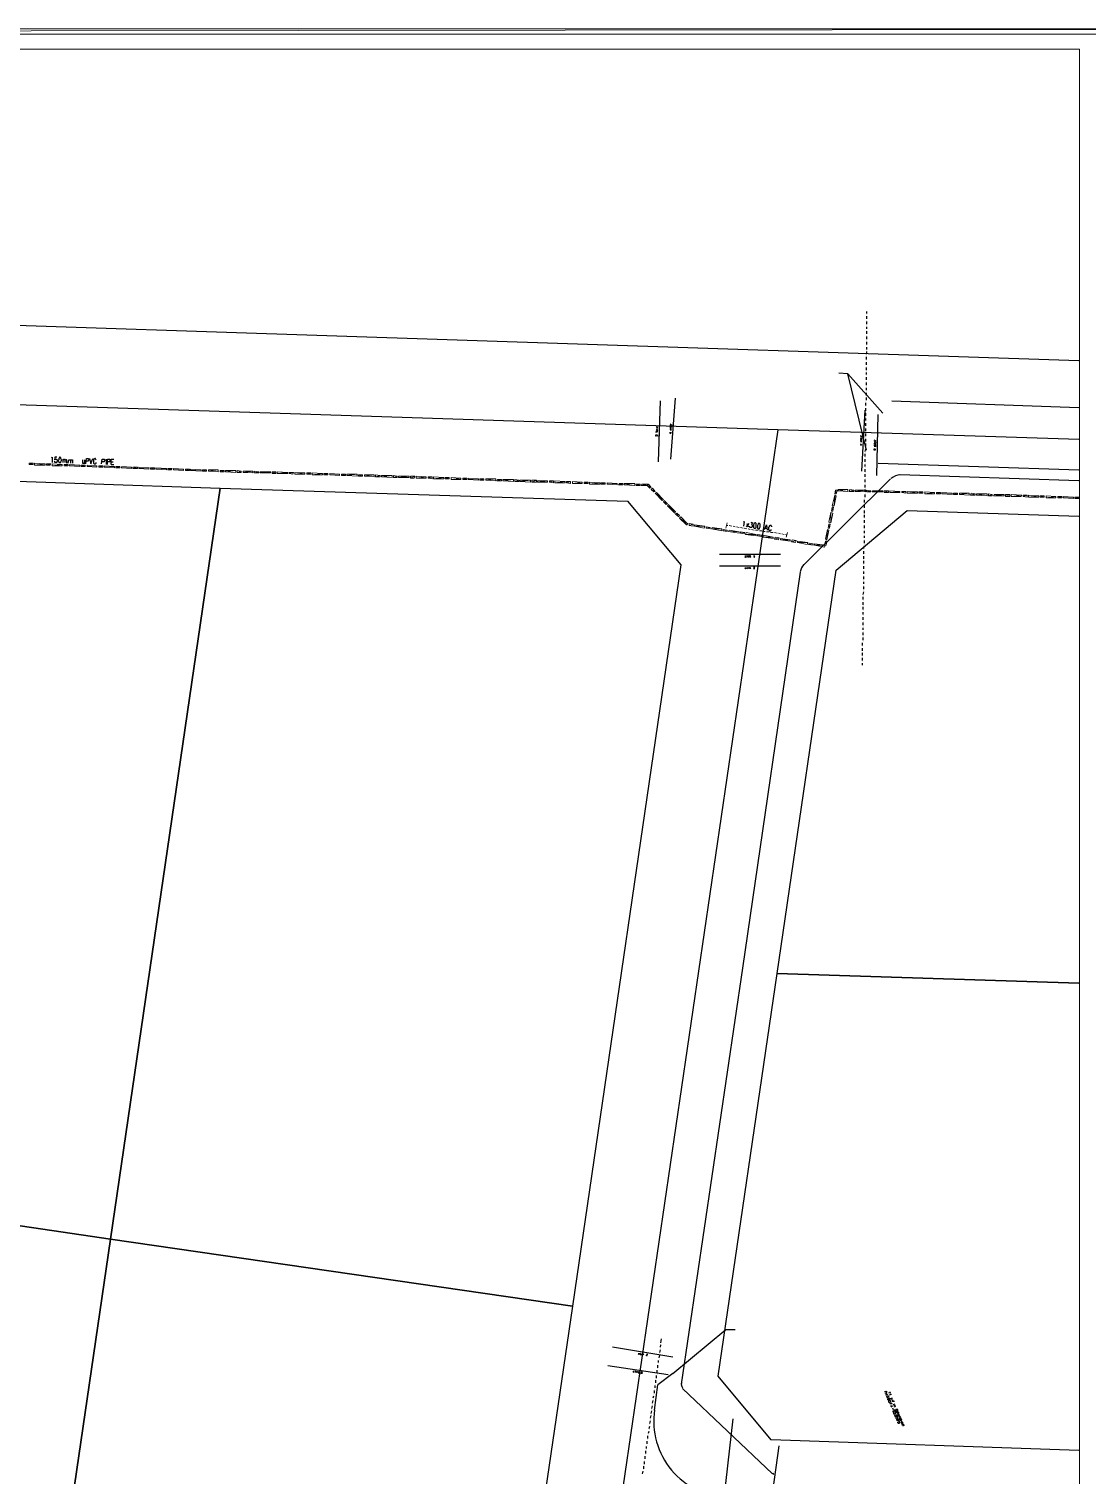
# Model space of a CAD drawing. Header units: inches. Extents: x 5 to 844, y 8 to 596.
# Drawn here: x 529.2 to 736.6, y 312.3 to 595.8 of the extents above; entities that cross this region are included whole.
import ezdxf

# ---------------------------------------------------------------- set-up
doc = ezdxf.new("R2010")
doc.units = ezdxf.units.IN
doc.header["$MEASUREMENT"] = 0
doc.layers.add('PDF_Geometry', color=7, linetype='Continuous', true_color=0x989898)

msp = doc.modelspace()

# ---------------------------------------------------------------- linework, layer by layer
at = {"layer": 'PDF_Geometry', "color": 7, "lineweight": 0}
for points in [[(843.66, 595.79), (6.31, 594.76), (5.16, 595.79), (843.66, 595.79)], [(842.63, 594.76), (843.66, 595.79), (6.31, 594.76), (842.63, 594.76)], [(735.15, 135.42), (735.15, 591.8), (10.56, 591.8), (10.56, 12.74)]]:
    msp.add_lwpolyline(points, dxfattribs=at)
at = {"layer": 'PDF_Geometry', "color": 7, "lineweight": 25}
for points in [[(735.02, 530.73), (491.26, 538.83), (480.85, 551.3), (486.76, 591.67)], [(735.02, 515.3), (676.01, 517.23), (466.96, 524.05), (448.06, 524.69), (10.69, 537.8)], [(676.01, 517.23), (644.9, 304.97), (615.84, 106.72), (611.6, 90.27), (608, 73.68), (605.17, 56.84), (602.98, 40), (601.57, 23.03), (601.18, 12.87)], [(652.1, 516.72), (652.48, 516.85), (652.1, 516.85), (652.48, 516.97), (652.22, 517.1)], [(652.22, 515.95), (652.22, 515.95), (652.1, 515.95), (652.1, 516.07), (652.1, 516.2), (652.22, 516.2), (652.35, 516.2), (652.48, 515.95), (652.48, 516.2)], [(652.22, 517.62), (652.35, 517.75), (652.22, 517.87)], [(652.48, 517.1), (652.22, 517.36), (652.48, 517.49)], [(652.35, 517.75), (652.48, 517.75)], [(652.35, 517.23), (652.35, 517.36)], [(655.18, 516.59), (654.8, 516.59), (655.05, 516.46), (655.05, 516.72)], [(654.92, 518), (655.05, 518.26), (654.92, 518.39)], [(655.18, 517.62), (654.92, 517.75), (655.18, 517.87), (655.05, 517.75)], [(654.92, 517.23), (655.18, 517.23), (654.92, 517.36), (655.18, 517.49), (654.92, 517.62)], [(655.05, 518.26), (655.31, 518.13)], [(692.21, 515.82), (692.34, 515.95), (692.21, 516.07)], [(692.34, 515.95), (692.59, 515.95)], [(692.47, 515.3), (692.21, 515.56), (692.59, 515.69)], [(692.21, 514.92), (692.47, 514.92), (692.21, 515.05), (692.47, 515.17), (692.21, 515.3)], [(692.47, 514.27), (692.21, 514.4), (692.34, 514.15), (692.34, 514.4)], [(692.47, 515.43), (692.47, 515.56)], [(694.91, 514.79), (695.17, 515.05), (694.91, 515.17)], [(695.29, 514.4), (694.91, 514.53), (695.29, 514.79)], [(694.91, 514.02), (695.29, 514.02), (694.91, 514.15), (695.29, 514.27), (694.91, 514.4)], [(695.04, 513.25), (694.91, 513.25), (694.91, 513.37), (694.91, 513.5), (695.04, 513.5), (695.04, 513.37), (695.17, 513.25), (695.17, 513.5)], [(695.17, 515.05), (695.29, 515.05)], [(695.17, 514.53), (695.17, 514.66)], [(533.69, 511.7), (533.69, 511.7), (533.82, 511.83), (533.82, 510.8)], [(534.72, 511.83), (534.33, 511.83), (534.33, 511.32), (534.33, 511.45), (534.46, 511.45), (534.59, 511.45), (534.72, 511.45), (534.72, 511.32), (534.84, 511.19), (534.84, 511.06), (534.72, 510.93), (534.72, 510.8), (534.59, 510.8), (534.46, 510.8), (534.33, 510.8), (534.33, 510.93), (534.2, 511.06)], [(535.23, 511.83), (535.23, 511.7), (535.1, 511.57), (535.1, 511.32), (534.97, 511.19), (535.1, 510.93), (535.1, 510.8), (535.23, 510.8), (535.36, 510.8), (535.49, 510.8), (535.49, 510.93), (535.62, 511.19), (535.62, 511.32), (535.49, 511.57), (535.49, 511.7), (535.36, 511.83), (535.23, 511.83)], [(535.87, 511.45), (535.87, 510.8)], [(535.87, 511.19), (536, 511.32), (536, 511.45), (536.13, 511.45), (536.26, 511.32), (536.26, 511.19), (536.26, 510.8)], [(536.26, 511.19), (536.39, 511.32), (536.52, 511.45), (536.64, 511.32), (536.64, 511.19), (536.64, 510.67)], [(537.03, 511.32), (536.9, 510.67)], [(537.03, 511.19), (537.16, 511.32), (537.29, 511.32), (537.42, 511.32), (537.42, 511.19), (537.42, 510.67)], [(537.42, 511.19), (537.54, 511.32), (537.67, 511.32), (537.8, 511.32), (537.8, 511.19), (537.8, 510.67)], [(539.73, 511.32), (539.73, 510.8), (539.73, 510.67), (539.86, 510.67), (539.99, 510.67), (540.12, 510.8)], [(540.12, 511.32), (540.12, 510.55)], [(540.37, 510.55), (540.5, 511.57), (540.76, 511.57), (540.89, 511.57), (541.02, 511.45), (541.02, 511.19), (540.89, 511.19), (540.89, 511.06), (540.76, 511.06), (540.5, 511.06)], [(541.14, 511.57), (541.4, 510.55), (541.79, 511.57)], [(542.43, 511.32), (542.3, 511.45), (542.3, 511.57), (542.17, 511.57), (542.04, 511.45), (541.92, 511.45), (541.92, 511.32), (541.92, 511.19), (541.92, 510.93), (541.92, 510.8), (541.92, 510.67), (542.04, 510.55), (542.3, 510.55), (542.43, 510.67), (542.43, 510.8)], [(543.46, 510.55), (543.59, 511.45), (543.84, 511.45), (543.97, 511.45), (544.1, 511.32), (544.1, 511.19), (543.97, 511.06), (543.97, 510.93), (543.84, 510.93), (543.59, 510.93)], [(544.36, 511.45), (544.36, 510.42)], [(544.62, 510.42), (544.62, 511.45), (545, 511.45), (545.13, 511.45), (545.13, 511.32), (545.13, 511.19), (545.13, 511.06), (545.13, 510.93), (545, 510.93), (544.62, 510.93)], [(545.39, 510.42), (545.39, 511.45), (545.9, 511.45)], [(545.39, 510.93), (545.77, 510.93)], [(545.39, 510.42), (545.9, 510.42)], [(486.89, 508.49), (566.73, 505.79), (545.26, 358.58), (454.49, 371.95), (473, 496.79), (486.89, 508.49)], [(566.73, 505.79), (646.57, 503.22), (656.98, 490.75), (635.77, 345.47), (545.26, 358.58), (566.73, 505.79)], [(669.32, 499.1), (669.32, 499.1), (669.45, 499.23), (669.32, 498.33)], [(670.74, 499.1), (671.12, 498.98), (670.87, 498.72), (670.99, 498.59), (670.99, 498.46), (670.99, 498.33), (670.99, 498.2), (670.87, 498.08), (670.74, 498.08), (670.61, 498.08), (670.48, 498.2), (670.48, 498.33)], [(671.64, 498.98), (671.51, 498.98), (671.38, 498.85), (671.25, 498.59), (671.25, 498.46), (671.25, 498.2), (671.25, 498.08), (671.38, 497.95), (671.51, 497.95), (671.64, 497.95), (671.77, 498.08), (671.77, 498.33), (671.77, 498.46), (671.77, 498.72), (671.77, 498.85), (671.64, 498.98)], [(735.02, 408.72), (675.88, 410.65), (687.45, 489.72), (701.34, 501.42), (735.02, 500.26)], [(670.35, 498.85), (669.84, 498.2)], [(669.97, 498.85), (670.22, 498.2)], [(672.28, 498.85), (672.15, 498.85), (672.15, 498.72), (672.02, 498.46), (672.02, 498.33), (672.02, 498.08), (672.02, 497.95), (672.15, 497.82), (672.28, 497.82), (672.41, 497.82), (672.41, 497.95), (672.54, 498.2), (672.54, 498.33), (672.54, 498.59), (672.54, 498.72), (672.41, 498.85), (672.28, 498.85)], [(673.44, 497.69), (673.82, 498.59), (673.95, 497.56)], [(673.57, 497.95), (673.95, 497.95)], [(674.85, 498.2), (674.85, 498.33), (674.72, 498.33), (674.72, 498.46), (674.59, 498.46), (674.47, 498.46), (674.34, 498.33), (674.34, 498.2), (674.21, 498.08), (674.21, 497.95), (674.21, 497.69), (674.34, 497.56), (674.34, 497.43), (674.59, 497.43), (674.72, 497.56), (674.72, 497.69)], [(669.84, 492.16), (669.71, 492.29), (669.58, 492.16)], [(669.71, 492.29), (669.71, 492.55)], [(670.35, 492.55), (670.1, 492.16), (669.97, 492.55)], [(670.22, 492.42), (670.1, 492.42)], [(670.74, 492.16), (670.61, 492.55), (670.61, 492.16), (670.48, 492.55), (670.35, 492.16)], [(671.38, 492.55), (671.38, 492.16), (671.51, 492.42), (671.25, 492.42)], [(669.84, 489.98), (669.71, 490.1), (669.58, 489.98)], [(669.71, 490.1), (669.71, 490.23)], [(670.35, 490.23), (670.1, 489.98), (669.97, 490.23)], [(670.22, 490.1), (670.1, 490.1)], [(670.74, 489.98), (670.61, 490.23), (670.61, 489.98), (670.48, 490.23), (670.35, 489.98)], [(671.51, 489.98), (671.51, 489.98), (671.38, 489.98), (671.25, 489.98), (671.38, 490.1), (671.51, 490.23), (671.25, 490.23)], [(735.02, 317.18), (674.72, 319.24), (664.31, 331.71), (675.88, 410.65), (735.02, 408.72)], [(454.49, 371.95), (545.26, 358.58), (531.12, 262.03), (440.61, 275.4), (454.49, 371.95)], [(545.26, 358.58), (635.77, 345.47), (621.63, 248.79), (531.12, 262.03), (545.26, 358.58)], [(648.88, 335.95), (648.75, 336.08), (648.62, 335.95)], [(648.75, 336.08), (648.75, 336.21)], [(649.01, 336.08), (649.27, 336.08), (649.14, 335.83), (649.01, 336.21)], [(649.78, 335.83), (649.65, 336.08), (649.52, 335.83), (649.52, 336.08), (649.4, 335.83)], [(650.42, 335.7), (650.42, 335.7), (650.3, 335.7), (650.3, 335.83), (650.55, 335.95), (650.3, 335.95)], [(647.85, 332.35), (647.72, 332.61), (647.6, 332.48)], [(647.72, 332.61), (647.85, 332.74)], [(648.37, 332.61), (648.24, 332.35), (648.11, 332.74)], [(648.24, 332.61), (648.11, 332.61)], [(648.75, 332.23), (648.75, 332.61), (648.62, 332.35), (648.5, 332.61), (648.37, 332.35)], [(649.52, 332.23), (649.52, 332.23), (649.4, 332.23), (649.27, 332.23), (649.27, 332.35), (649.4, 332.35), (649.52, 332.48), (649.27, 332.48)], [(696.97, 328.63), (697.35, 328.75), (697.35, 328.63), (697.35, 328.5), (697.22, 328.5), (697.09, 328.75)], [(697.09, 328.24), (697.48, 328.37)], [(697.61, 327.98), (697.22, 328.24)], [(697.35, 328.11), (697.22, 327.86)], [(697.61, 327.86), (697.74, 327.86), (697.74, 327.73), (697.74, 327.6), (697.61, 327.6), (697.35, 327.73), (697.48, 327.47)], [(697.99, 327.34), (697.87, 327.34), (697.74, 327.34), (697.87, 327.21), (697.87, 327.08), (697.74, 327.08), (697.74, 326.96), (697.74, 327.08), (697.61, 327.08), (697.61, 327.21), (697.61, 327.34), (697.74, 327.34), (697.74, 327.21), (697.87, 327.21), (697.87, 327.08), (697.99, 327.08), (697.99, 327.21), (697.99, 327.34)], [(697.99, 328.63), (697.99, 328.5), (698.12, 328.5), (697.74, 328.37)], [(698.12, 326.83), (698.12, 326.96), (697.99, 326.96), (697.87, 326.96), (697.74, 326.83), (697.74, 326.7), (697.87, 326.57), (697.99, 326.57), (698.12, 326.7), (698.12, 326.83)], [(698.12, 328.24), (698.25, 328.11), (697.87, 327.98)], [(698.25, 326.57), (698.38, 326.31), (697.99, 326.31)], [(698.12, 327.34), (698.51, 327.47)], [(698.51, 327.21), (698.25, 327.34)], [(698.38, 327.34), (698.25, 327.08)], [(698.64, 327.08), (698.38, 326.83), (698.89, 326.83)], [(698.64, 326.18), (699.02, 326.31)], [(698.77, 325.93), (699.02, 326.06)], [(698.89, 326.06), (699.02, 325.93), (699.02, 325.8), (698.89, 325.67)], [(698.12, 325.93), (698.51, 325.93), (698.25, 325.67)], [(698.25, 325.93), (698.38, 325.8)], [(698.51, 325.54), (698.64, 325.16)], [(699.02, 324.77), (699.02, 324.9), (699.02, 325.03), (698.89, 325.03), (698.77, 325.03), (698.77, 324.9), (698.77, 324.77), (698.77, 324.64), (698.64, 324.64), (698.64, 324.77), (698.64, 324.9)], [(699.15, 324.38), (699.15, 324.51), (699.15, 324.64), (699.02, 324.64), (699.02, 324.51), (699.02, 324.38), (699.02, 324.26), (698.89, 324.26), (698.77, 324.26), (698.77, 324.38), (698.77, 324.51)], [(699.15, 324.13), (699.28, 324.13), (699.41, 324), (699.41, 323.87), (699.28, 323.87), (699.15, 323.87), (698.89, 324), (699.02, 323.74)], [(699.54, 325.16), (699.41, 325.16), (699.41, 325.28), (699.41, 325.16), (699.28, 325.16), (699.15, 325.16), (699.15, 325.03), (699.15, 324.9), (699.28, 324.9), (699.41, 324.77), (699.54, 324.9), (699.54, 325.03), (699.54, 325.16)], [(699.15, 324.64), (699.54, 324.77), (699.54, 324.64), (699.66, 324.64), (699.66, 324.51), (699.54, 324.38), (699.41, 324.51), (699.41, 324.64)], [(699.54, 323.61), (699.54, 323.74), (699.41, 323.74), (699.28, 323.74), (699.15, 323.61), (699.15, 323.48), (699.28, 323.36), (699.41, 323.36), (699.54, 323.48), (699.54, 323.61)], [(699.66, 322.97), (699.54, 322.97), (699.54, 323.1), (699.54, 323.23), (699.66, 323.36), (699.66, 323.23), (699.79, 323.23), (699.79, 323.1), (699.66, 323.1), (699.66, 322.97), (699.54, 322.97), (699.41, 322.97), (699.41, 323.1), (699.28, 323.1), (699.41, 323.23)], [(699.66, 324.26), (699.79, 324), (699.79, 324.13), (699.79, 324.26), (699.66, 324.26), (699.54, 324.26), (699.54, 324.13), (699.54, 324), (699.66, 324)], [(699.66, 323.87), (699.92, 324)], [(699.79, 323.87), (699.92, 323.87), (700.05, 323.74)], [(700.05, 323.36), (700.18, 323.48), (700.05, 323.48), (700.05, 323.61), (699.92, 323.61), (699.79, 323.48), (699.92, 323.36)], [(700.18, 323.36), (699.92, 323.23)], [(700.31, 323.23), (700.05, 323.1), (700.05, 322.97)], [(700.18, 323.23), (700.31, 323.1)], [(699.92, 322.58), (699.92, 322.84), (699.66, 322.84), (699.79, 322.84), (699.79, 322.71), (699.79, 322.58), (699.79, 322.46), (699.66, 322.46), (699.54, 322.58), (699.54, 322.71)], [(700.31, 322.97), (700.18, 322.84)], [(700.44, 322.58), (700.44, 322.71), (700.31, 322.71), (700.18, 322.71), (700.18, 322.58), (700.31, 322.46), (700.44, 322.46), (700.56, 322.58), (700.44, 322.58)], [(700.31, 322.2), (700.56, 322.33), (700.69, 322.2), (700.69, 322.07), (700.44, 321.94)], [(700.44, 322.97), (700.44, 322.97)]]:
    msp.add_lwpolyline(points, dxfattribs=at)
at = {"layer": 'PDF_Geometry', "lineweight": 0}
for points in [[(480.85, 551.3), (491.26, 538.83), (735.02, 530.73)], [(486.89, 508.49), (473, 496.79), (454.49, 371.95), (545.26, 358.58), (566.73, 505.79), (486.89, 508.49)], [(566.73, 505.79), (545.26, 358.58), (635.77, 345.47), (656.98, 490.75), (646.57, 503.22), (566.73, 505.79)], [(701.34, 501.42), (687.45, 489.72), (675.88, 410.65), (735.02, 408.72)], [(735.02, 500.26), (701.34, 501.42)], [(735.02, 408.72), (675.88, 410.65), (664.31, 331.71), (674.72, 319.24)], [(454.49, 371.95), (440.61, 275.4), (531.12, 262.03), (545.26, 358.58), (454.49, 371.95)], [(545.26, 358.58), (531.12, 262.03), (621.63, 248.79), (635.77, 345.47), (545.26, 358.58)], [(674.72, 319.24), (735.02, 317.18)]]:
    msp.add_lwpolyline(points, dxfattribs=at)
at = {"layer": 'PDF_Geometry', "lineweight": 25}
for points in [[(693.49, 539.99), (693.49, 540.37)], [(693.49, 539.73), (693.49, 539.73)], [(693.49, 538.96), (693.49, 539.47)], [(693.49, 538.7), (693.49, 538.7)], [(693.49, 537.93), (693.49, 538.44)], [(693.49, 537.67), (693.49, 537.67)], [(693.49, 537.03), (693.49, 537.42)], [(693.49, 536.77), (693.49, 536.77)], [(693.49, 536), (693.49, 536.52)], [(693.49, 535.74), (693.49, 535.74)], [(693.49, 534.97), (693.49, 535.49)], [(693.49, 534.72), (693.49, 534.72)], [(693.49, 533.94), (693.49, 534.46)], [(693.49, 533.69), (693.49, 533.69)], [(693.49, 532.92), (693.49, 533.43)], [(693.37, 532.02), (693.49, 532.53)], [(693.37, 531.76), (693.37, 531.76)], [(693.37, 530.99), (693.37, 531.5)], [(693.37, 530.73), (693.37, 530.73)], [(693.37, 529.96), (693.37, 530.47)], [(693.49, 532.79), (693.49, 532.79)], [(696.58, 520.45), (689.77, 528.16), (687.97, 528.29)], [(693.37, 513.25), (689.77, 528.16)], [(693.37, 529.7), (693.37, 529.7)], [(693.37, 528.93), (693.37, 529.44)], [(693.37, 528.67), (693.37, 528.67)], [(693.37, 528.03), (693.37, 528.42)], [(693.37, 527.77), (693.37, 527.77)], [(693.37, 527), (693.37, 527.52)], [(693.37, 526.75), (693.37, 526.75)], [(693.37, 525.97), (693.37, 526.49)], [(693.37, 525.72), (693.37, 525.72)], [(693.37, 524.95), (693.37, 525.46)], [(693.37, 524.69), (693.37, 524.69)], [(693.37, 523.92), (693.37, 524.43)], [(693.24, 522.76), (693.24, 522.76)], [(693.24, 521.99), (693.24, 522.5)], [(693.24, 521.73), (693.24, 521.73)], [(693.37, 523.66), (693.37, 523.66)], [(693.37, 523.02), (693.37, 523.53)], [(698.38, 522.89), (735.02, 521.6)], [(693.24, 520.96), (693.24, 521.47)], [(693.24, 520.7), (693.24, 520.7)], [(693.24, 519.93), (693.24, 520.45)], [(693.24, 519.67), (693.24, 519.67)], [(693.24, 519.03), (693.24, 519.42)], [(693.24, 518.77), (693.24, 518.77)], [(693.24, 518), (693.24, 518.52)], [(693.24, 517.75), (693.24, 517.75)], [(693.24, 516.97), (693.24, 517.49)], [(693.24, 516.72), (693.24, 516.72)], [(693.24, 515.95), (693.24, 516.46)], [(693.11, 512.99), (693.24, 513.5)], [(693.24, 515.69), (693.24, 515.69)], [(693.24, 514.92), (693.24, 515.43)], [(693.24, 514.66), (693.24, 514.66)], [(693.24, 514.02), (693.24, 514.53)], [(693.24, 513.76), (693.24, 513.76)], [(693.11, 512.73), (693.11, 512.73)], [(693.11, 511.96), (693.11, 512.47)], [(693.11, 511.7), (693.11, 511.7)], [(693.11, 510.93), (693.11, 511.45)], [(693.11, 510.67), (693.11, 510.67)], [(693.11, 510.03), (693.11, 510.42)], [(695.68, 510.67), (735.02, 509.39)], [(693.11, 509.77), (693.11, 509.77)], [(693.11, 509), (693.11, 509.52)], [(693.11, 508.75), (693.11, 508.75)], [(693.11, 507.97), (693.11, 508.49)], [(693.11, 507.72), (693.11, 507.72)], [(693.11, 506.95), (693.11, 507.46)], [(693.11, 506.69), (693.11, 506.69)], [(693.11, 505.92), (693.11, 506.43)], [(693.11, 505.66), (693.11, 505.66)], [(693.11, 505.02), (693.11, 505.53)], [(693.11, 504.76), (693.11, 504.76)], [(692.98, 503.73), (692.98, 503.73)], [(692.98, 502.96), (692.98, 503.47)], [(692.98, 502.7), (692.98, 502.7)], [(692.98, 501.93), (692.98, 502.45)], [(693.11, 503.99), (693.11, 504.5)], [(692.98, 501.67), (692.98, 501.67)], [(692.98, 500.9), (692.98, 501.42)], [(692.98, 500.77), (692.98, 500.77)], [(692.98, 500), (692.98, 500.52)], [(692.98, 499.75), (692.98, 499.75)], [(692.98, 498.98), (692.98, 499.49)], [(692.98, 498.72), (692.98, 498.72)], [(692.98, 497.95), (692.98, 498.46)], [(692.98, 497.69), (692.98, 497.69)], [(692.98, 496.92), (692.98, 497.43)], [(692.98, 496.66), (692.98, 496.66)], [(692.98, 496.02), (692.98, 496.4)], [(692.85, 493.96), (692.98, 494.48)], [(692.85, 493.7), (692.85, 493.7)], [(692.85, 492.93), (692.85, 493.45)], [(692.98, 495.76), (692.98, 495.76)], [(692.98, 494.99), (692.98, 495.5)], [(692.98, 494.73), (692.98, 494.73)], [(692.85, 492.68), (692.85, 492.68)], [(692.85, 491.9), (692.85, 492.42)], [(692.85, 491.78), (692.85, 491.78)], [(692.85, 491), (692.85, 491.52)], [(692.85, 490.75), (692.85, 490.75)], [(692.85, 489.98), (692.85, 490.49)], [(692.85, 489.72), (692.85, 489.72)], [(692.85, 488.95), (692.85, 489.46)], [(692.85, 488.69), (692.85, 488.69)], [(692.85, 487.92), (692.85, 488.43)], [(692.85, 487.66), (692.85, 487.66)], [(692.72, 484.96), (692.85, 485.48)], [(692.85, 487.02), (692.85, 487.4)], [(692.85, 486.76), (692.85, 486.76)], [(692.85, 485.99), (692.85, 486.5)], [(692.85, 485.73), (692.85, 485.73)], [(692.72, 484.7), (692.72, 484.7)], [(692.72, 483.93), (692.72, 484.45)], [(692.72, 483.68), (692.72, 483.68)], [(692.72, 482.9), (692.72, 483.42)], [(692.72, 482.78), (692.72, 482.78)], [(692.72, 482), (692.72, 482.52)], [(692.72, 481.75), (692.72, 481.75)], [(692.72, 480.98), (692.72, 481.49)], [(692.72, 480.72), (692.72, 480.72)], [(692.72, 479.95), (692.72, 480.46)], [(692.72, 479.69), (692.72, 479.69)], [(692.72, 478.92), (692.72, 479.43)], [(692.72, 478.66), (692.72, 478.66)], [(692.72, 478.02), (692.72, 478.4)], [(692.72, 477.76), (692.72, 477.76)], [(692.72, 476.99), (692.72, 477.5)], [(692.72, 476.73), (692.72, 476.73)], [(692.72, 475.96), (692.72, 476.48)], [(692.59, 474.93), (692.59, 475.45)], [(692.59, 474.68), (692.59, 474.68)], [(692.59, 473.9), (692.59, 474.42)], [(692.59, 473.65), (692.59, 473.65)], [(692.59, 473), (692.59, 473.52)], [(692.72, 475.7), (692.72, 475.7)], [(692.59, 472.75), (692.59, 472.75)], [(692.59, 471.98), (692.59, 472.49)], [(692.59, 471.72), (692.59, 471.72)], [(692.59, 471.08), (692.59, 471.46)], [(655.44, 332.23), (665.85, 340.84), (667.65, 340.84)], [(653, 337.37), (653.12, 337.88)], [(653.12, 338.27), (653.25, 339.04)], [(653.12, 338.01), (653.12, 338.01)], [(652.61, 334.41), (652.61, 334.8)], [(652.74, 335.31), (652.87, 335.83)], [(652.74, 335.05), (652.74, 335.05)], [(652.87, 336.34), (653, 336.85)], [(652.87, 336.08), (652.87, 336.08)], [(653, 337.11), (653, 337.11)], [(652.22, 331.33), (652.22, 331.84)], [(652.35, 332.35), (652.35, 332.87)], [(652.35, 332.1), (652.35, 332.1)], [(652.48, 333.38), (652.48, 333.9)], [(652.48, 333.13), (652.48, 333.13)], [(655.44, 332.23), (652.48, 330.04)], [(652.61, 334.15), (652.61, 334.15)], [(651.84, 325.03), (652.48, 330.04)], [(651.84, 329.14), (651.84, 329.14)], [(651.84, 328.37), (651.84, 328.88)], [(651.97, 330.17), (651.97, 330.17)], [(651.97, 329.4), (651.97, 329.91)], [(652.1, 331.07), (652.1, 331.07)], [(652.1, 330.43), (652.1, 330.94)], [(651.45, 326.44), (651.58, 326.96)], [(651.45, 326.18), (651.45, 326.18)], [(651.58, 327.47), (651.71, 327.86)], [(651.58, 327.21), (651.58, 327.21)], [(651.71, 328.11), (651.71, 328.11)], [(651.07, 323.48), (651.2, 324)], [(651.07, 323.23), (651.07, 323.23)], [(651.2, 324.38), (651.32, 324.9)], [(651.2, 324.26), (651.2, 324.26)], [(651.32, 325.41), (651.45, 325.93)], [(651.32, 325.16), (651.32, 325.16)], [(650.68, 320.53), (650.81, 320.91)], [(650.81, 321.43), (650.94, 321.94)], [(650.81, 321.17), (650.81, 321.17)], [(650.94, 322.46), (651.07, 322.97)], [(650.94, 322.2), (650.94, 322.2)], [(650.3, 317.57), (650.3, 317.96)], [(650.42, 318.47), (650.42, 318.98)], [(650.42, 318.21), (650.42, 318.21)], [(650.55, 319.5), (650.55, 320.01)], [(650.55, 319.24), (650.55, 319.24)], [(650.68, 320.27), (650.68, 320.27)], [(649.91, 315.26), (649.91, 315.26)], [(649.91, 314.48), (649.91, 315)], [(650.04, 316.28), (650.04, 316.28)], [(650.04, 315.51), (650.04, 316.03)], [(650.17, 316.54), (650.17, 317.06)], [(650.3, 317.31), (650.3, 317.31)], [(649.52, 312.56), (649.65, 313.07)], [(649.65, 313.33), (649.65, 313.33)], [(649.78, 314.23), (649.78, 314.23)], [(649.78, 313.58), (649.78, 314.1)]]:
    msp.add_lwpolyline(points, dxfattribs=at)
at = {"layer": 'PDF_Geometry', "color": 6, "lineweight": 25}
for points in [[(652.61, 510.93), (653, 522.89)], [(695.42, 508.23), (695.68, 520.19)], [(676.52, 490.49), (664.57, 490.49)], [(655.44, 335.44), (643.61, 337.37)], [(672.54, 291.21), (676.27, 318.08)]]:
    msp.add_lwpolyline(points, dxfattribs=at)
at = {"layer": 'PDF_Geometry', "color": 3, "lineweight": 25}
for points in [[(655.05, 511.45), (655.95, 523.4)], [(692.47, 509.13), (693.11, 521.09)], [(698.12, 507.59), (681.15, 490.75)], [(735.02, 507.2), (699.92, 508.36)], [(676.52, 492.8), (664.57, 492.8)], [(680.38, 489.33), (669.07, 411.68), (657.11, 330.17)], [(654.54, 331.97), (642.71, 333.77)], [(657.37, 329.27), (674.98, 312.56)], [(663.41, 289.41), (667.27, 323.36)]]:
    msp.add_lwpolyline(points, dxfattribs=at)
at = {"layer": 'PDF_Geometry', "color": 3, "lineweight": 0}
for points in [[(529.32, 510.67), (529.32, 510.42), (530.09, 510.67), (529.32, 510.67)], [(529.32, 510.42), (530.09, 510.67), (530.09, 510.42), (529.32, 510.42)], [(530.34, 510.67), (530.34, 510.29), (532.4, 510.55), (530.34, 510.67)], [(530.34, 510.29), (532.4, 510.55), (532.4, 510.29), (530.34, 510.29)], [(532.66, 510.55), (532.66, 510.29), (533.56, 510.55), (532.66, 510.55)], [(532.66, 510.29), (533.56, 510.55), (533.43, 510.29), (532.66, 510.29)], [(533.82, 510.55), (533.82, 510.16), (535.74, 510.42), (533.82, 510.55)], [(533.82, 510.16), (535.74, 510.42), (535.74, 510.16), (533.82, 510.16)], [(536.13, 510.42), (536.13, 510.16), (536.9, 510.42), (536.13, 510.42)], [(536.13, 510.16), (536.9, 510.42), (536.9, 510.16), (536.13, 510.16)], [(537.16, 510.42), (537.16, 510.16), (539.22, 510.29), (537.16, 510.42)], [(537.16, 510.16), (539.22, 510.29), (539.22, 510.03), (537.16, 510.16)], [(539.47, 510.29), (539.47, 510.03), (540.24, 510.29), (539.47, 510.29)], [(539.47, 510.03), (540.24, 510.29), (540.24, 510.03), (539.47, 510.03)], [(540.63, 510.29), (540.63, 510.03), (542.56, 510.16), (540.63, 510.29)], [(540.63, 510.03), (542.56, 510.16), (542.56, 509.9), (540.63, 510.03)], [(542.94, 510.16), (542.94, 509.9), (543.72, 510.16), (542.94, 510.16)], [(542.94, 509.9), (543.72, 510.16), (543.72, 509.9), (542.94, 509.9)], [(543.97, 510.16), (543.97, 509.9), (546.03, 510.03), (543.97, 510.16)], [(543.97, 509.9), (546.03, 510.03), (546.03, 509.77), (543.97, 509.9)], [(546.29, 510.03), (546.29, 509.77), (547.06, 510.03), (546.29, 510.03)], [(546.29, 509.77), (547.06, 510.03), (547.06, 509.77), (546.29, 509.77)], [(547.44, 510.03), (547.32, 509.77), (549.37, 509.9), (547.44, 510.03)], [(547.32, 509.77), (549.37, 509.9), (549.37, 509.65), (547.32, 509.77)], [(549.63, 509.9), (549.63, 509.65), (550.53, 509.9), (549.63, 509.9)], [(549.63, 509.65), (550.53, 509.9), (550.53, 509.65), (549.63, 509.65)], [(550.79, 509.9), (550.79, 509.65), (552.84, 509.77), (550.79, 509.9)], [(550.79, 509.65), (552.84, 509.77), (552.72, 509.52), (550.79, 509.65)], [(553.1, 509.77), (553.1, 509.52), (553.87, 509.77), (553.1, 509.77)], [(553.1, 509.52), (553.87, 509.77), (553.87, 509.52), (553.1, 509.52)], [(554.13, 509.77), (554.13, 509.52), (556.19, 509.65), (554.13, 509.77)], [(554.13, 509.52), (556.19, 509.65), (556.19, 509.39), (554.13, 509.52)], [(556.44, 509.65), (556.44, 509.39), (557.34, 509.65), (556.44, 509.65)], [(556.44, 509.39), (557.34, 509.65), (557.22, 509.39), (556.44, 509.39)], [(557.6, 509.65), (557.6, 509.39), (559.53, 509.52), (557.6, 509.65)], [(557.6, 509.39), (559.53, 509.52), (559.53, 509.26), (557.6, 509.39)], [(559.91, 509.52), (559.91, 509.26), (560.69, 509.52), (559.91, 509.52)], [(559.91, 509.26), (560.69, 509.52), (560.69, 509.26), (559.91, 509.26)], [(560.94, 509.52), (560.94, 509.26), (563, 509.39), (560.94, 509.52)], [(560.94, 509.26), (563, 509.39), (563, 509.13), (560.94, 509.26)], [(563.26, 509.39), (563.26, 509.13), (564.03, 509.39), (563.26, 509.39)], [(563.26, 509.13), (564.03, 509.39), (564.03, 509.13), (563.26, 509.13)], [(564.41, 509.39), (564.41, 509.13), (566.34, 509.39), (564.41, 509.39)], [(564.41, 509.13), (566.34, 509.39), (566.34, 509), (564.41, 509.13)], [(566.73, 509.26), (566.73, 509), (566.86, 509.26), (566.73, 509.26)], [(566.73, 509), (566.86, 509.26), (566.86, 509), (566.73, 509)], [(566.86, 509.26), (566.86, 509), (567.5, 509.26), (566.86, 509.26)], [(566.86, 509), (567.5, 509.26), (567.5, 509), (566.86, 509)], [(567.76, 509.26), (567.76, 509), (569.81, 509.26), (567.76, 509.26)], [(567.76, 509), (569.81, 509.26), (569.81, 508.87), (567.76, 509)], [(570.07, 509.26), (570.07, 508.87), (570.84, 509.13), (570.07, 509.26)], [(570.07, 508.87), (570.84, 509.13), (570.84, 508.87), (570.07, 508.87)], [(571.23, 509.13), (571.23, 508.87), (573.16, 509.13), (571.23, 509.13)], [(571.23, 508.87), (573.16, 509.13), (573.16, 508.75), (571.23, 508.87)], [(573.41, 509.13), (573.41, 508.75), (574.31, 509), (573.41, 509.13)], [(573.41, 508.75), (574.31, 509), (574.31, 508.75), (573.41, 508.75)], [(574.57, 509), (574.57, 508.75), (576.63, 509), (574.57, 509)], [(574.57, 508.75), (576.63, 509), (576.5, 508.75), (574.57, 508.75)], [(576.89, 509), (576.89, 508.62), (577.66, 509), (576.89, 509)], [(576.89, 508.62), (577.66, 509), (577.66, 508.62), (576.89, 508.62)], [(577.91, 509), (577.91, 508.62), (579.97, 508.87), (577.91, 509)], [(577.91, 508.62), (579.97, 508.87), (579.97, 508.62), (577.91, 508.62)], [(580.23, 508.87), (580.23, 508.62), (581.13, 508.87), (580.23, 508.87)], [(580.23, 508.62), (581.13, 508.87), (581, 508.49), (580.23, 508.62)], [(581.39, 508.87), (581.39, 508.49), (583.31, 508.75), (581.39, 508.87)], [(581.39, 508.49), (583.31, 508.75), (583.31, 508.49), (581.39, 508.49)], [(583.7, 508.75), (583.7, 508.49), (584.47, 508.75), (583.7, 508.75)], [(583.7, 508.49), (584.47, 508.75), (584.47, 508.49), (583.7, 508.49)], [(584.73, 508.75), (584.73, 508.36), (586.78, 508.62), (584.73, 508.75)], [(584.73, 508.36), (586.78, 508.62), (586.78, 508.36), (584.73, 508.36)], [(587.04, 508.62), (587.04, 508.36), (587.81, 508.62), (587.04, 508.62)], [(587.04, 508.36), (587.81, 508.62), (587.81, 508.36), (587.04, 508.36)], [(588.2, 508.62), (588.2, 508.36), (590.13, 508.49), (588.2, 508.62)], [(588.2, 508.36), (590.13, 508.49), (590.13, 508.23), (588.2, 508.36)], [(590.51, 508.49), (590.51, 508.23), (591.28, 508.49), (590.51, 508.49)], [(590.51, 508.23), (591.28, 508.49), (591.28, 508.23), (590.51, 508.23)], [(591.54, 508.49), (591.54, 508.23), (593.6, 508.49), (591.54, 508.49)], [(591.54, 508.23), (593.6, 508.49), (593.6, 508.1), (591.54, 508.23)], [(593.86, 508.36), (593.86, 508.1), (594.63, 508.36), (593.86, 508.36)], [(593.86, 508.1), (594.63, 508.36), (594.63, 508.1), (593.86, 508.1)], [(595.01, 508.36), (595.01, 508.1), (596.94, 508.36), (595.01, 508.36)], [(595.01, 508.1), (596.94, 508.36), (596.94, 507.97), (595.01, 508.1)], [(597.2, 508.36), (597.2, 507.97), (598.1, 508.23), (597.2, 508.36)], [(597.2, 507.97), (598.1, 508.23), (598.1, 507.97), (597.2, 507.97)], [(598.36, 508.23), (598.36, 507.97), (600.41, 508.23), (598.36, 508.23)], [(598.36, 507.97), (600.41, 508.23), (600.41, 507.85), (598.36, 507.97)], [(600.67, 508.23), (600.67, 507.85), (601.44, 508.1), (600.67, 508.23)], [(600.67, 507.85), (601.44, 508.1), (601.44, 507.85), (600.67, 507.85)], [(601.7, 508.1), (601.7, 507.85), (603.76, 508.1), (601.7, 508.1)], [(601.7, 507.85), (603.76, 508.1), (603.76, 507.85), (601.7, 507.85)], [(604.01, 508.1), (604.01, 507.72), (604.91, 508.1), (604.01, 508.1)], [(604.01, 507.72), (604.91, 508.1), (604.78, 507.72), (604.01, 507.72)], [(605.17, 508.1), (605.17, 507.72), (607.1, 507.97), (605.17, 508.1)], [(605.17, 507.72), (607.1, 507.97), (607.1, 507.72), (605.17, 507.72)], [(607.48, 507.97), (607.48, 507.72), (608.26, 507.97), (607.48, 507.97)], [(607.48, 507.72), (608.26, 507.97), (608.26, 507.59), (607.48, 507.72)], [(608.51, 507.97), (608.51, 507.59), (610.57, 507.85), (608.51, 507.97)], [(608.51, 507.59), (610.57, 507.85), (610.57, 507.59), (608.51, 507.59)], [(610.83, 507.85), (610.83, 507.59), (611.6, 507.85), (610.83, 507.85)], [(610.83, 507.59), (611.6, 507.85), (611.6, 507.59), (610.83, 507.59)], [(611.98, 507.85), (611.98, 507.46), (613.91, 507.72), (611.98, 507.85)], [(611.98, 507.46), (613.91, 507.72), (613.91, 507.46), (611.98, 507.46)], [(614.3, 507.72), (614.3, 507.46), (615.07, 507.72), (614.3, 507.72)], [(614.3, 507.46), (615.07, 507.72), (615.07, 507.46), (614.3, 507.46)], [(615.33, 507.72), (615.33, 507.46), (617.38, 507.59), (615.33, 507.72)], [(615.33, 507.46), (617.38, 507.59), (617.38, 507.33), (615.33, 507.46)], [(617.64, 507.59), (617.64, 507.33), (618.41, 507.59), (617.64, 507.59)], [(617.64, 507.33), (618.41, 507.59), (618.41, 507.33), (617.64, 507.33)], [(618.8, 507.59), (618.8, 507.33), (620.73, 507.59), (618.8, 507.59)], [(618.8, 507.33), (620.73, 507.59), (620.73, 507.2), (618.8, 507.33)], [(621.11, 507.46), (620.98, 507.2), (621.88, 507.46), (621.11, 507.46)], [(620.98, 507.2), (621.88, 507.46), (621.88, 507.2), (620.98, 507.2)], [(622.14, 507.46), (622.14, 507.2), (624.2, 507.46), (622.14, 507.46)], [(622.14, 507.2), (624.2, 507.46), (624.2, 507.07), (622.14, 507.2)], [(624.45, 507.46), (624.45, 507.07), (625.23, 507.33), (624.45, 507.46)], [(624.45, 507.07), (625.23, 507.33), (625.23, 507.07), (624.45, 507.07)], [(625.48, 507.33), (625.48, 507.07), (627.54, 507.33), (625.48, 507.33)], [(625.48, 507.07), (627.54, 507.33), (627.54, 506.95), (625.48, 507.07)], [(627.8, 507.33), (627.8, 506.95), (628.7, 507.33), (627.8, 507.33)], [(627.8, 506.95), (628.7, 507.33), (628.7, 506.95), (627.8, 506.95)], [(628.95, 507.2), (628.95, 506.95), (630.88, 507.2), (628.95, 507.2)], [(628.95, 506.95), (630.88, 507.2), (630.88, 506.95), (628.95, 506.95)], [(631.27, 507.2), (631.27, 506.95), (632.04, 507.2), (631.27, 507.2)], [(631.27, 506.95), (632.04, 507.2), (632.04, 506.82), (631.27, 506.95)], [(632.3, 507.2), (632.3, 506.82), (634.35, 507.07), (632.3, 507.2)], [(632.3, 506.82), (634.35, 507.07), (634.35, 506.82), (632.3, 506.82)], [(634.61, 507.07), (634.61, 506.82), (635.38, 507.07), (634.61, 507.07)], [(634.61, 506.82), (635.38, 507.07), (635.38, 506.69), (634.61, 506.82)], [(635.77, 507.07), (635.77, 506.69), (637.7, 506.95), (635.77, 507.07)], [(635.77, 506.69), (637.7, 506.95), (637.7, 506.69), (635.77, 506.69)], [(638.08, 506.95), (638.08, 506.69), (638.85, 506.95), (638.08, 506.95)], [(638.08, 506.69), (638.85, 506.95), (638.85, 506.69), (638.08, 506.69)], [(639.11, 506.95), (639.11, 506.56), (641.17, 506.82), (639.11, 506.95)], [(639.11, 506.56), (641.17, 506.82), (641.17, 506.56), (639.11, 506.56)], [(641.43, 506.82), (641.43, 506.56), (642.2, 506.82), (641.43, 506.82)], [(641.43, 506.56), (642.2, 506.82), (642.2, 506.56), (641.43, 506.56)], [(642.58, 506.82), (642.58, 506.56), (644.51, 506.69), (642.58, 506.82)], [(642.58, 506.56), (644.51, 506.69), (644.51, 506.43), (642.58, 506.56)], [(644.9, 506.69), (644.77, 506.43), (645.67, 506.69), (644.9, 506.69)], [(644.77, 506.43), (645.67, 506.69), (645.67, 506.43), (644.77, 506.43)], [(645.92, 506.69), (645.92, 506.43), (647.98, 506.69), (645.92, 506.69)], [(645.92, 506.43), (647.98, 506.69), (647.98, 506.3), (645.92, 506.43)], [(648.24, 506.56), (648.24, 506.3), (649.01, 506.56), (648.24, 506.56)], [(648.24, 506.3), (649.01, 506.56), (649.01, 506.3), (648.24, 506.3)], [(649.4, 506.56), (649.27, 506.3), (650.55, 506.56), (649.4, 506.56)], [(649.27, 506.3), (650.55, 506.56), (650.55, 506.3), (649.27, 506.3)], [(650.68, 506.56), (650.42, 506.3), (651.2, 505.92), (650.68, 506.56)], [(650.42, 506.3), (651.2, 505.92), (650.94, 505.79), (650.42, 506.3)], [(651.45, 505.79), (651.2, 505.53), (651.97, 505.15), (651.45, 505.79)], [(651.2, 505.53), (651.97, 505.15), (651.71, 505.02), (651.2, 505.53)], [(652.22, 504.89), (651.97, 504.76), (653.64, 503.47), (652.22, 504.89)], [(651.97, 504.76), (653.64, 503.47), (653.38, 503.35), (651.97, 504.76)], [(687.19, 504.63), (687.45, 504.63), (687.32, 505.4), (687.19, 504.63)], [(687.45, 504.63), (687.32, 505.4), (687.71, 505.4), (687.45, 504.63)], [(687.84, 505.53), (687.84, 505.27), (689.77, 505.53), (687.84, 505.53)], [(687.84, 505.27), (689.77, 505.53), (689.77, 505.15), (687.84, 505.27)], [(690.15, 505.53), (690.02, 505.15), (690.92, 505.4), (690.15, 505.53)], [(690.02, 505.15), (690.92, 505.4), (690.92, 505.15), (690.02, 505.15)], [(691.18, 505.4), (691.18, 505.15), (693.24, 505.4), (691.18, 505.4)], [(691.18, 505.15), (693.24, 505.4), (693.24, 505.02), (691.18, 505.15)], [(693.49, 505.4), (693.49, 505.02), (694.27, 505.27), (693.49, 505.4)], [(693.49, 505.02), (694.27, 505.27), (694.27, 505.02), (693.49, 505.02)], [(694.65, 505.27), (694.52, 505.02), (696.58, 505.27), (694.65, 505.27)], [(694.52, 505.02), (696.58, 505.27), (696.58, 505.02), (694.52, 505.02)], [(696.84, 505.27), (696.84, 504.89), (697.74, 505.27), (696.84, 505.27)], [(696.84, 504.89), (697.74, 505.27), (697.74, 504.89), (696.84, 504.89)], [(697.99, 505.27), (697.99, 504.89), (699.92, 505.15), (697.99, 505.27)], [(697.99, 504.89), (699.92, 505.15), (699.92, 504.89), (697.99, 504.89)], [(700.31, 505.15), (700.31, 504.89), (701.08, 505.15), (700.31, 505.15)], [(700.31, 504.89), (701.08, 505.15), (701.08, 504.76), (700.31, 504.89)], [(701.34, 505.15), (701.34, 504.76), (703.39, 505.02), (701.34, 505.15)], [(701.34, 504.76), (703.39, 505.02), (703.39, 504.76), (701.34, 504.76)], [(703.65, 505.02), (703.65, 504.76), (704.42, 505.02), (703.65, 505.02)], [(703.65, 504.76), (704.42, 505.02), (704.42, 504.76), (703.65, 504.76)], [(704.81, 505.02), (704.81, 504.63), (706.74, 504.89), (704.81, 505.02)], [(704.81, 504.63), (706.74, 504.89), (706.74, 504.63), (704.81, 504.63)], [(707.12, 504.89), (707.12, 504.63), (707.89, 504.89), (707.12, 504.89)], [(707.12, 504.63), (707.89, 504.89), (707.89, 504.63), (707.12, 504.63)], [(708.15, 504.89), (708.15, 504.63), (710.21, 504.76), (708.15, 504.89)], [(708.15, 504.63), (710.21, 504.76), (710.21, 504.5), (708.15, 504.63)], [(710.46, 504.76), (710.46, 504.5), (711.24, 504.76), (710.46, 504.76)], [(710.46, 504.5), (711.24, 504.76), (711.24, 504.5), (710.46, 504.5)], [(711.62, 504.76), (711.62, 504.5), (713.55, 504.76), (711.62, 504.76)], [(711.62, 504.5), (713.55, 504.76), (713.55, 504.37), (711.62, 504.5)], [(713.94, 504.76), (713.81, 504.37), (714.71, 504.63), (713.94, 504.76)], [(713.81, 504.37), (714.71, 504.63), (714.71, 504.37), (713.81, 504.37)], [(714.96, 504.63), (714.96, 504.37), (717.02, 504.63), (714.96, 504.63)], [(714.96, 504.37), (717.02, 504.63), (717.02, 504.25), (714.96, 504.37)], [(717.28, 504.63), (717.28, 504.25), (718.05, 504.5), (717.28, 504.63)], [(653.77, 503.35), (653.64, 503.09), (654.41, 502.7), (653.77, 503.35)], [(653.64, 503.09), (654.41, 502.7), (654.15, 502.57), (653.64, 503.09)], [(654.54, 502.57), (654.41, 502.32), (655.95, 501.16), (654.54, 502.57)], [(654.41, 502.32), (655.95, 501.16), (655.82, 500.9), (654.41, 502.32)], [(686.55, 501.29), (686.81, 501.29), (686.68, 502.06), (686.55, 501.29)], [(686.68, 502.32), (687.07, 502.32), (687.19, 504.37), (686.68, 502.32)], [(686.81, 501.29), (686.68, 502.06), (686.94, 502.06), (686.81, 501.29)], [(687.07, 502.32), (687.19, 504.37), (687.45, 504.25), (687.07, 502.32)], [(717.28, 504.25), (718.05, 504.5), (718.05, 504.25), (717.28, 504.25)], [(718.44, 504.5), (718.31, 504.25), (720.36, 504.5), (718.44, 504.5)], [(718.31, 504.25), (720.36, 504.5), (720.36, 504.25), (718.31, 504.25)], [(720.62, 504.5), (720.62, 504.12), (721.52, 504.5), (720.62, 504.5)], [(720.62, 504.12), (721.52, 504.5), (721.52, 504.12), (720.62, 504.12)], [(721.78, 504.5), (721.78, 504.12), (723.84, 504.37), (721.78, 504.5)], [(721.78, 504.12), (723.84, 504.37), (723.71, 504.12), (721.78, 504.12)], [(724.09, 504.37), (724.09, 504.12), (724.86, 504.37), (724.09, 504.37)], [(724.09, 504.12), (724.86, 504.37), (724.86, 503.99), (724.09, 504.12)], [(725.12, 504.37), (725.12, 503.99), (727.18, 504.25), (725.12, 504.37)], [(725.12, 503.99), (727.18, 504.25), (727.18, 503.99), (725.12, 503.99)], [(727.44, 504.25), (727.44, 503.99), (728.21, 504.25), (727.44, 504.25)], [(727.44, 503.99), (728.21, 504.25), (728.21, 503.99), (727.44, 503.99)], [(728.59, 504.25), (728.59, 503.86), (730.52, 504.12), (728.59, 504.25)], [(728.59, 503.86), (730.52, 504.12), (730.52, 503.86), (728.59, 503.86)], [(730.91, 504.12), (730.91, 503.86), (731.68, 504.12), (730.91, 504.12)], [(730.91, 503.86), (731.68, 504.12), (731.68, 503.86), (730.91, 503.86)], [(731.93, 504.12), (731.93, 503.86), (733.99, 503.99), (731.93, 504.12)], [(731.93, 503.86), (733.99, 503.99), (733.99, 503.73), (731.93, 503.86)], [(734.25, 503.99), (734.25, 503.73), (735.02, 503.99), (734.25, 503.99)], [(734.25, 503.73), (735.02, 503.99), (735.02, 503.73), (734.25, 503.73)], [(656.21, 500.9), (655.95, 500.65), (656.72, 500.39), (656.21, 500.9)], [(655.95, 500.65), (656.72, 500.39), (656.6, 500.13), (655.95, 500.65)], [(656.98, 500.13), (656.72, 499.88), (658.27, 498.85), (656.98, 500.13)], [(656.72, 499.88), (658.27, 498.85), (658.14, 498.59), (656.72, 499.88)], [(686.04, 499.1), (686.42, 498.98), (686.42, 501.03), (686.04, 499.1)], [(686.42, 498.98), (686.42, 501.03), (686.81, 500.9), (686.42, 498.98)], [(658.27, 498.85), (658.14, 498.59), (658.4, 498.85), (658.27, 498.85)], [(658.14, 498.59), (658.4, 498.85), (658.27, 498.59), (658.14, 498.59)], [(658.65, 498.85), (658.65, 498.46), (659.42, 498.72), (658.65, 498.85)], [(658.65, 498.46), (659.42, 498.72), (659.42, 498.33), (658.65, 498.46)], [(659.68, 498.59), (659.68, 498.33), (661.74, 498.33), (659.68, 498.59)], [(659.68, 498.33), (661.74, 498.33), (661.61, 497.95), (659.68, 498.33)], [(662, 498.2), (662, 497.95), (662.77, 498.08), (662, 498.2)], [(662, 497.95), (662.77, 498.08), (662.77, 497.82), (662, 497.95)], [(663.15, 498.08), (663.02, 497.82), (665.08, 497.82), (663.15, 498.08)], [(663.02, 497.82), (665.08, 497.82), (665.08, 497.43), (663.02, 497.82)], [(665.34, 497.69), (665.34, 497.43), (666.11, 497.56), (665.34, 497.69)], [(665.34, 497.43), (666.11, 497.56), (666.11, 497.3), (665.34, 497.43)], [(666.5, 497.56), (666.37, 497.3), (668.42, 497.18), (666.5, 497.56)], [(666.37, 497.3), (668.42, 497.18), (668.42, 496.92), (666.37, 497.3)], [(668.68, 497.18), (668.68, 496.92), (669.58, 497.05), (668.68, 497.18)], [(668.68, 496.92), (669.58, 497.05), (669.45, 496.79), (668.68, 496.92)], [(669.84, 497.05), (669.71, 496.66), (671.77, 496.66), (669.84, 497.05)], [(669.71, 496.66), (671.77, 496.66), (671.77, 496.4), (669.71, 496.66)], [(672.02, 496.66), (672.02, 496.4), (672.92, 496.53), (672.02, 496.66)], [(672.02, 496.4), (672.92, 496.53), (672.79, 496.28), (672.02, 496.4)], [(673.18, 496.53), (673.18, 496.15), (675.11, 496.15), (673.18, 496.53)], [(673.18, 496.15), (675.11, 496.15), (675.11, 495.89), (673.18, 496.15)], [(675.49, 496.15), (675.37, 495.76), (676.27, 496.02), (675.49, 496.15)], [(685.39, 495.76), (685.65, 495.63), (685.78, 497.69), (685.39, 495.76)], [(685.65, 495.63), (685.78, 497.69), (686.04, 497.56), (685.65, 495.63)], [(685.91, 497.95), (686.17, 497.95), (686.04, 498.72), (685.91, 497.95)], [(686.17, 497.95), (686.04, 498.72), (686.29, 498.72), (686.17, 497.95)], [(675.37, 495.76), (676.27, 496.02), (676.14, 495.63), (675.37, 495.76)], [(676.52, 495.89), (676.52, 495.63), (678.45, 495.63), (676.52, 495.89)], [(676.52, 495.63), (678.45, 495.63), (678.45, 495.38), (676.52, 495.63)], [(678.84, 495.63), (678.71, 495.25), (679.61, 495.5), (678.84, 495.63)], [(678.71, 495.25), (679.61, 495.5), (679.48, 495.12), (678.71, 495.25)], [(679.87, 495.38), (679.87, 495.12), (681.92, 495.12), (679.87, 495.38)], [(679.87, 495.12), (681.92, 495.12), (681.79, 494.73), (679.87, 495.12)], [(682.18, 494.99), (682.05, 494.73), (682.95, 494.86), (682.18, 494.99)], [(682.05, 494.73), (682.95, 494.86), (682.95, 494.6), (682.05, 494.73)], [(683.21, 494.86), (683.21, 494.6), (685.27, 494.6), (683.21, 494.86)], [(683.21, 494.6), (685.27, 494.6), (685.14, 494.22), (683.21, 494.6)], [(685.14, 494.6), (685.52, 494.6), (685.39, 495.38), (685.14, 494.6)], [(685.52, 494.6), (685.39, 495.38), (685.65, 495.38), (685.52, 494.6)]]:
    msp.add_lwpolyline(points, dxfattribs=at)
at = {"layer": 'PDF_Geometry', "color": 30, "lineweight": 0}
for points in [[(666.11, 498.98), (665.85, 497.95)], [(665.98, 498.46), (666.24, 498.46)], [(666.5, 498.46), (667.01, 498.33)], [(667.27, 498.33), (667.65, 498.2)], [(667.91, 498.2), (668.42, 498.08)], [(668.68, 498.08), (669.2, 497.95)], [(669.45, 497.95), (669.97, 497.82)], [(670.22, 497.82), (670.61, 497.69)], [(670.87, 497.69), (671.38, 497.56)], [(671.64, 497.56), (672.15, 497.56)], [(672.41, 497.43), (672.92, 497.43)], [(673.18, 497.3), (673.57, 497.3)], [(673.82, 497.18), (674.34, 497.18)], [(674.59, 497.05), (675.11, 497.05)], [(675.37, 497.05), (675.88, 496.92)], [(676.14, 496.92), (676.52, 496.79)], [(676.78, 496.79), (677.29, 496.66)], [(677.55, 496.66), (677.81, 496.53)], [(677.94, 497.05), (677.68, 496.15)]]:
    msp.add_lwpolyline(points, dxfattribs=at)
at = {"layer": 'PDF_Geometry', "color": 3, "lineweight": 25}
for centre, radius, start, end in [((699.99, 505.85), 2.51, 88.1065, 134.7304), ((682.89, 489.01), 2.51, 134.717, 171.6545), ((658.07, 330.11), 0.962, 171.672, 180.0284), ((658.07, 330.1), 0.964, 179.9999, 226.5588), ((674.79, 312.36), 0.45, 0.0051, 46.5704)]:
    msp.add_arc(centre, radius, start, end, dxfattribs=at)
at = {"layer": 'PDF_Geometry', "lineweight": 25}
msp.add_arc((666.69, 322.91), 14.98, 171.5619, 268.1111, dxfattribs=at)

doc.saveas('drawing.dxf')
